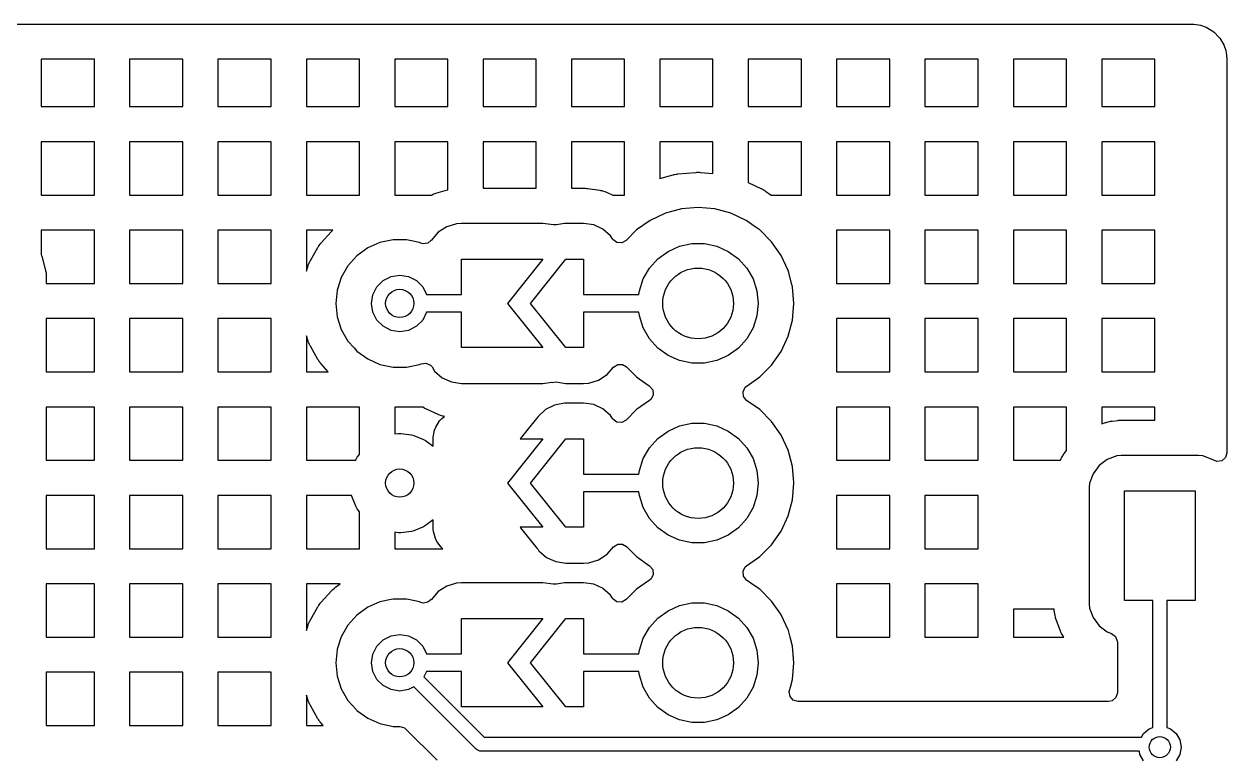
# Model space of a CAD drawing. Extents: x 2.49 to 8.57, y -5.87 to -1.87.
# Drawn here: x 7.9 to 8.57, y -2.47 to -2.061 of the extents above; entities that cross this region are included whole.
import ezdxf

# ---------------------------------------------------------------- set-up
doc = ezdxf.new("R2010")
doc.units = 0
doc.header["$MEASUREMENT"] = 0
doc.layers.add('BLACK', color=7, linetype='CONTINUOUS')

msp = doc.modelspace()

# ---------------------------------------------------------------- linework, layer by layer
at = {"layer": 'BLACK', "linetype": 'CONTINUOUS'}
for p, q in [((5.82913, -2.06076), (8.55012, -2.06076)), ((8.55012, -2.06076), (8.55067, -2.06079)), ((8.55067, -2.06079), (8.55164, -2.0609)), ((8.55164, -2.0609), (8.55422, -2.06119)), ((8.55422, -2.06119), (8.55529, -2.06144)), ((8.55529, -2.06144), (8.55841, -2.06253)), ((8.55841, -2.06253), (8.55939, -2.063)), ((8.55939, -2.063), (8.56219, -2.06476)), ((8.56219, -2.06476), (8.56304, -2.06544)), ((8.56304, -2.06544), (8.56538, -2.06778)), ((8.56538, -2.06778), (8.56606, -2.06863)), ((8.56606, -2.06863), (8.56782, -2.07143)), ((8.56782, -2.07143), (8.56829, -2.07241)), ((8.56829, -2.07241), (8.56938, -2.07553)), ((8.56938, -2.07553), (8.56963, -2.0766)), ((7.93938, -2.08037), (7.90977, -2.08037)), ((7.90977, -2.08037), (7.90977, -2.10669)), ((7.93938, -2.10669), (7.93938, -2.08037)), ((7.98859, -2.08037), (7.95898, -2.08037)), ((7.95898, -2.08037), (7.95898, -2.10669)), ((7.98859, -2.10669), (7.98859, -2.08037)), ((8.0378, -2.08037), (8.0082, -2.08037)), ((8.0082, -2.08037), (8.0082, -2.10669)), ((8.0378, -2.10669), (8.0378, -2.08037)), ((8.08701, -2.08037), (8.05741, -2.08037)), ((8.05741, -2.08037), (8.05741, -2.10669)), ((8.08701, -2.10669), (8.08701, -2.08037)), ((8.13623, -2.08037), (8.10662, -2.08037)), ((8.10662, -2.08037), (8.10662, -2.10669)), ((8.13623, -2.10669), (8.13623, -2.08037)), ((8.18544, -2.08037), (8.15583, -2.08037)), ((8.15583, -2.08037), (8.15583, -2.10669)), ((8.18544, -2.10669), (8.18544, -2.08037)), ((8.23465, -2.08037), (8.20505, -2.08037)), ((8.20505, -2.08037), (8.20505, -2.10669)), ((8.23465, -2.10669), (8.23465, -2.08037)), ((8.28386, -2.08037), (8.25426, -2.08037)), ((8.25426, -2.08037), (8.25426, -2.10669)), ((8.28386, -2.10669), (8.28386, -2.08037)), ((8.33308, -2.08037), (8.30347, -2.08037)), ((8.30347, -2.08037), (8.30347, -2.10669)), ((8.33308, -2.10669), (8.33308, -2.08037)), ((8.38229, -2.08037), (8.35268, -2.08037)), ((8.35268, -2.08037), (8.35268, -2.10669)), ((8.38229, -2.10669), (8.38229, -2.08037)), ((8.4315, -2.08037), (8.4019, -2.08037)), ((8.4019, -2.08037), (8.4019, -2.10669)), ((8.4315, -2.10669), (8.4315, -2.08037)), ((8.48071, -2.08037), (8.45111, -2.08037)), ((8.45111, -2.08037), (8.45111, -2.10669)), ((8.48071, -2.10669), (8.48071, -2.08037)), ((8.52993, -2.08037), (8.50032, -2.08037)), ((8.50032, -2.08037), (8.50032, -2.10669)), ((8.52993, -2.10669), (8.52993, -2.08037)), ((8.56963, -2.0766), (8.57003, -2.08017)), ((8.57003, -2.08017), (8.57006, -2.08071)), ((8.57006, -2.08071), (8.57006, -2.08176)), ((8.57006, -2.08176), (8.57006, -2.08261)), ((8.57006, -2.08261), (8.57006, -2.08334)), ((8.57006, -2.08334), (8.57006, -2.08335)), ((8.57006, -2.08335), (8.57006, -2.29947)), ((7.90977, -2.10669), (7.93938, -2.10669)), ((7.95898, -2.10669), (7.98859, -2.10669)), ((8.0082, -2.10669), (8.0378, -2.10669)), ((8.05741, -2.10669), (8.08701, -2.10669)), ((8.10662, -2.10669), (8.13623, -2.10669)), ((8.15583, -2.10669), (8.18544, -2.10669)), ((8.20505, -2.10669), (8.23465, -2.10669)), ((8.25426, -2.10669), (8.28386, -2.10669)), ((8.30347, -2.10669), (8.33308, -2.10669)), ((8.35268, -2.10669), (8.38229, -2.10669)), ((8.4019, -2.10669), (8.4315, -2.10669)), ((8.45111, -2.10669), (8.48071, -2.10669)), ((8.50032, -2.10669), (8.52993, -2.10669)), ((7.93938, -2.1263), (7.90977, -2.1263)), ((7.90977, -2.1263), (7.90977, -2.15591)), ((7.93938, -2.15591), (7.93938, -2.1263)), ((7.98859, -2.1263), (7.95898, -2.1263)), ((7.95898, -2.1263), (7.95898, -2.15591)), ((7.98859, -2.15591), (7.98859, -2.1263)), ((8.0378, -2.1263), (8.0082, -2.1263)), ((8.0082, -2.1263), (8.0082, -2.15591)), ((8.0378, -2.15591), (8.0378, -2.1263)), ((8.08701, -2.1263), (8.05741, -2.1263)), ((8.05741, -2.1263), (8.05741, -2.15591)), ((8.08701, -2.15591), (8.08701, -2.1263)), ((8.13623, -2.1263), (8.10662, -2.1263)), ((8.10662, -2.1263), (8.10662, -2.15591)), ((8.13623, -2.15214), (8.13623, -2.1263)), ((8.18544, -2.1263), (8.15583, -2.1263)), ((8.15583, -2.1263), (8.15583, -2.15214)), ((8.18544, -2.15214), (8.18544, -2.1263)), ((8.23465, -2.1263), (8.20505, -2.1263)), ((8.20505, -2.1263), (8.20505, -2.15214)), ((8.23465, -2.14663), (8.23465, -2.1263)), ((8.28386, -2.1263), (8.25426, -2.1263)), ((8.25426, -2.1263), (8.25426, -2.14663)), ((8.28386, -2.14392), (8.28386, -2.1263)), ((8.33308, -2.1263), (8.30347, -2.1263)), ((8.30347, -2.1263), (8.30347, -2.14896)), ((8.33308, -2.15591), (8.33308, -2.1263)), ((8.38229, -2.1263), (8.35268, -2.1263)), ((8.35268, -2.1263), (8.35268, -2.15591)), ((8.38229, -2.15591), (8.38229, -2.1263)), ((8.4315, -2.1263), (8.4019, -2.1263)), ((8.4019, -2.1263), (8.4019, -2.15591)), ((8.4315, -2.15591), (8.4315, -2.1263)), ((8.48071, -2.1263), (8.45111, -2.1263)), ((8.45111, -2.1263), (8.45111, -2.15591)), ((8.48071, -2.15591), (8.48071, -2.1263)), ((8.52993, -2.1263), (8.50032, -2.1263)), ((8.50032, -2.1263), (8.50032, -2.15591)), ((8.52993, -2.15591), (8.52993, -2.1263)), ((8.26419, -2.1442), (8.27431, -2.14331)), ((8.27431, -2.14331), (8.27452, -2.1433)), ((8.27452, -2.1433), (8.27495, -2.14328)), ((8.27495, -2.14328), (8.27516, -2.14328)), ((8.27516, -2.14328), (8.27602, -2.14328)), ((8.27602, -2.14328), (8.27623, -2.14328)), ((8.27623, -2.14328), (8.27666, -2.1433)), ((8.27666, -2.1433), (8.27687, -2.14331)), ((8.27687, -2.14331), (8.28386, -2.14392)), ((8.23465, -2.14896), (8.23465, -2.14663)), ((8.23465, -2.15591), (8.23465, -2.14896)), ((8.25426, -2.14663), (8.26166, -2.14464)), ((8.26166, -2.14464), (8.26187, -2.14459)), ((8.26187, -2.14459), (8.26229, -2.1445)), ((8.26229, -2.1445), (8.2625, -2.14446)), ((8.2625, -2.14446), (8.26334, -2.14431)), ((8.26334, -2.14431), (8.26355, -2.14428)), ((8.26355, -2.14428), (8.26398, -2.14422)), ((8.26398, -2.14422), (8.26419, -2.1442)), ((8.30347, -2.14896), (8.31095, -2.15244)), ((7.90977, -2.15591), (7.93938, -2.15591)), ((7.95898, -2.15591), (7.98859, -2.15591)), ((8.0082, -2.15591), (8.0378, -2.15591)), ((8.05741, -2.15591), (8.08701, -2.15591)), ((8.10662, -2.15591), (8.12706, -2.15591)), ((8.12706, -2.15591), (8.12812, -2.15542)), ((8.12812, -2.15542), (8.12844, -2.15529)), ((8.12844, -2.15529), (8.1291, -2.15504)), ((8.1291, -2.15504), (8.12943, -2.15493)), ((8.12943, -2.15493), (8.13605, -2.15299)), ((8.13605, -2.15299), (8.13623, -2.15294)), ((8.13623, -2.15294), (8.13623, -2.15214)), ((8.15583, -2.15214), (8.18544, -2.15214)), ((8.20505, -2.15214), (8.21216, -2.15214)), ((8.21216, -2.15214), (8.21234, -2.15214)), ((8.21234, -2.15214), (8.21269, -2.15216)), ((8.21269, -2.15216), (8.21286, -2.15216)), ((8.21286, -2.15216), (8.21356, -2.15221)), ((8.21356, -2.15221), (8.21373, -2.15223)), ((8.21373, -2.15223), (8.21408, -2.15227)), ((8.21408, -2.15227), (8.21425, -2.15229)), ((8.21425, -2.15229), (8.2209, -2.15325)), ((8.2209, -2.15325), (8.22124, -2.15331)), ((8.22124, -2.15331), (8.22193, -2.15346)), ((8.22193, -2.15346), (8.22227, -2.15354)), ((8.22227, -2.15354), (8.22361, -2.15394)), ((8.22361, -2.15394), (8.22394, -2.15405)), ((8.22394, -2.15405), (8.2246, -2.15429)), ((8.2246, -2.15429), (8.22493, -2.15443)), ((8.22493, -2.15443), (8.22816, -2.15591)), ((8.22816, -2.15591), (8.23465, -2.15591)), ((8.31095, -2.15244), (8.31114, -2.15254)), ((8.31114, -2.15254), (8.31152, -2.15274)), ((8.31152, -2.15274), (8.31171, -2.15284)), ((8.31171, -2.15284), (8.31245, -2.15327)), ((8.31245, -2.15327), (8.31263, -2.15338)), ((8.31263, -2.15338), (8.31299, -2.15361)), ((8.31299, -2.15361), (8.31317, -2.15373)), ((8.31317, -2.15373), (8.31629, -2.15591)), ((8.31629, -2.15591), (8.33308, -2.15591)), ((8.35268, -2.15591), (8.38229, -2.15591)), ((8.4019, -2.15591), (8.4315, -2.15591)), ((8.45111, -2.15591), (8.48071, -2.15591)), ((8.50032, -2.15591), (8.52993, -2.15591)), ((8.27559, -2.16288), (8.26632, -2.16369)), ((8.28486, -2.16369), (8.27559, -2.16288)), ((8.27559, -2.16288), (8.27559, -2.16288)), ((8.2489, -2.17003), (8.24128, -2.17537)), ((8.25734, -2.1661), (8.2489, -2.17003)), ((8.2489, -2.17003), (8.2489, -2.17003)), ((8.26632, -2.16369), (8.25734, -2.1661)), ((8.25734, -2.1661), (8.25734, -2.1661)), ((8.26632, -2.16369), (8.26632, -2.16369)), ((8.29384, -2.1661), (8.28486, -2.16369)), ((8.28486, -2.16369), (8.28486, -2.16369)), ((8.30228, -2.17003), (8.29384, -2.1661)), ((8.29384, -2.1661), (8.29384, -2.1661)), ((8.29384, -2.1661), (8.29384, -2.1661)), ((8.30729, -2.17354), (8.30228, -2.17003)), ((8.30228, -2.17003), (8.30228, -2.17003)), ((8.30228, -2.17003), (8.30228, -2.17003)), ((7.93938, -2.17551), (7.90977, -2.17551)), ((7.90977, -2.17551), (7.90977, -2.18904)), ((7.93938, -2.20512), (7.93938, -2.17551)), ((7.98859, -2.17551), (7.95898, -2.17551)), ((7.95898, -2.17551), (7.95898, -2.20512)), ((7.98859, -2.20512), (7.98859, -2.17551)), ((8.0378, -2.17551), (8.0082, -2.17551)), ((8.0082, -2.17551), (8.0082, -2.20512)), ((8.0378, -2.19825), (8.0378, -2.17551)), ((8.07212, -2.17551), (8.05741, -2.17551)), ((8.05741, -2.17551), (8.05741, -2.19825)), ((8.06569, -2.18256), (8.07137, -2.17626)), ((8.07137, -2.17626), (8.07154, -2.17608)), ((8.07154, -2.17608), (8.07191, -2.17571)), ((8.07191, -2.17571), (8.07209, -2.17554)), ((8.07209, -2.17554), (8.07212, -2.17551)), ((8.13086, -2.17661), (8.12693, -2.18115)), ((8.13563, -2.17354), (8.13086, -2.17661)), ((8.13086, -2.17661), (8.13086, -2.17661)), ((8.14107, -2.17195), (8.13563, -2.17354)), ((8.1439, -2.17175), (8.14107, -2.17195)), ((8.18917, -2.17175), (8.1439, -2.17175)), ((8.1439, -2.17175), (8.1439, -2.17175)), ((8.19513, -2.1726), (8.18917, -2.17175)), ((8.19514, -2.1725), (8.19513, -2.1726)), ((8.19674, -2.17258), (8.19514, -2.1725)), ((8.20119, -2.17176), (8.19674, -2.17258)), ((8.20145, -2.17176), (8.20119, -2.17176)), ((8.20119, -2.17176), (8.20119, -2.17176)), ((8.20197, -2.17175), (8.20145, -2.17176)), ((8.21181, -2.17175), (8.20197, -2.17175)), ((8.20197, -2.17175), (8.20197, -2.17175)), ((8.21742, -2.17255), (8.21181, -2.17175)), ((8.22257, -2.17491), (8.21742, -2.17255)), ((8.21742, -2.17255), (8.21742, -2.17255)), ((8.22685, -2.17861), (8.22257, -2.17491)), ((8.22257, -2.17491), (8.22257, -2.17491)), ((8.22257, -2.17491), (8.22257, -2.17491)), ((8.22257, -2.17491), (8.22257, -2.17491)), ((8.24128, -2.17537), (8.23551, -2.18114)), ((8.30956, -2.17513), (8.30729, -2.17354)), ((8.3099, -2.17537), (8.30956, -2.17513)), ((8.31648, -2.18195), (8.3099, -2.17537)), ((8.3099, -2.17537), (8.3099, -2.17537)), ((8.38229, -2.17551), (8.35268, -2.17551)), ((8.35268, -2.17551), (8.35268, -2.20512)), ((8.38229, -2.20512), (8.38229, -2.17551)), ((8.4315, -2.17551), (8.4019, -2.17551)), ((8.4019, -2.17551), (8.4019, -2.20512)), ((8.4315, -2.20512), (8.4315, -2.17551)), ((8.48071, -2.17551), (8.45111, -2.17551)), ((8.45111, -2.17551), (8.45111, -2.20512)), ((8.48071, -2.20512), (8.48071, -2.17551)), ((8.52993, -2.17551), (8.50032, -2.17551)), ((8.50032, -2.17551), (8.50032, -2.20512)), ((8.52993, -2.20512), (8.52993, -2.17551)), ((8.06445, -2.18419), (8.06505, -2.18336)), ((8.06505, -2.18336), (8.0652, -2.18316)), ((8.0652, -2.18316), (8.06553, -2.18276)), ((8.06553, -2.18276), (8.06569, -2.18256)), ((8.09843, -2.18235), (8.09162, -2.18538)), ((8.10479, -2.181), (8.09843, -2.18235)), ((8.09843, -2.18235), (8.09843, -2.18235)), ((8.10572, -2.1808), (8.10479, -2.181)), ((8.11317, -2.1808), (8.10572, -2.1808)), ((8.1141, -2.181), (8.11317, -2.1808)), ((8.12046, -2.18235), (8.1141, -2.181)), ((8.12111, -2.18264), (8.12046, -2.18235)), ((8.1224, -2.18301), (8.12111, -2.18264)), ((8.12512, -2.18262), (8.1224, -2.18301)), ((8.12687, -2.1811), (8.12512, -2.18262)), ((8.12693, -2.18115), (8.12687, -2.1811)), ((8.22795, -2.18033), (8.22685, -2.17861)), ((8.22685, -2.17861), (8.22685, -2.17861)), ((8.22815, -2.18061), (8.22795, -2.18033)), ((8.23035, -2.18226), (8.22815, -2.18061)), ((8.2331, -2.18246), (8.23035, -2.18226)), ((8.23551, -2.18114), (8.2331, -2.18246)), ((8.26525, -2.18443), (8.27209, -2.18297)), ((8.27209, -2.18297), (8.27909, -2.18297)), ((8.27909, -2.18297), (8.28593, -2.18443)), ((8.32177, -2.1895), (8.31648, -2.18195)), ((7.90977, -2.18904), (7.90979, -2.1891)), ((7.90979, -2.1891), (7.91, -2.18971)), ((7.91, -2.18971), (7.91009, -2.19002)), ((7.91009, -2.19002), (7.91204, -2.19727)), ((8.05965, -2.1924), (8.06389, -2.18505)), ((8.06389, -2.18505), (8.06402, -2.18483)), ((8.06402, -2.18483), (8.0643, -2.1844)), ((8.0643, -2.1844), (8.06445, -2.18419)), ((8.0856, -2.18976), (8.08061, -2.1953)), ((8.09162, -2.18538), (8.0856, -2.18976)), ((8.09162, -2.18538), (8.09162, -2.18538)), ((8.2532, -2.19138), (8.25886, -2.18727)), ((8.25886, -2.18727), (8.26525, -2.18443)), ((8.28593, -2.18443), (8.29232, -2.18727)), ((8.29232, -2.18727), (8.29798, -2.19138)), ((8.32181, -2.18957), (8.32177, -2.1895)), ((8.32574, -2.198), (8.32181, -2.18957)), ((8.05741, -2.19825), (8.05839, -2.19521)), ((8.05839, -2.19521), (8.05848, -2.19497)), ((8.05848, -2.19497), (8.05866, -2.19448)), ((8.05866, -2.19448), (8.05876, -2.19425)), ((8.05876, -2.19425), (8.05918, -2.19331)), ((8.05918, -2.19331), (8.05929, -2.19308)), ((8.05929, -2.19308), (8.05952, -2.19262)), ((8.05952, -2.19262), (8.05965, -2.1924)), ((8.08061, -2.1953), (8.07688, -2.20175)), ((8.1439, -2.21133), (8.1439, -2.19165)), ((8.1439, -2.19165), (8.18917, -2.19165)), ((8.18917, -2.19165), (8.16949, -2.21625)), ((8.18228, -2.21625), (8.20197, -2.19165)), ((8.20197, -2.19165), (8.21181, -2.19165)), ((8.21181, -2.19165), (8.21181, -2.21133)), ((8.24502, -2.20264), (8.24852, -2.19658)), ((8.24852, -2.19658), (8.2532, -2.19138)), ((8.29798, -2.19138), (8.30266, -2.19658)), ((8.30266, -2.19658), (8.30616, -2.20264)), ((7.91204, -2.19727), (7.91211, -2.19758)), ((7.91211, -2.19758), (7.91224, -2.19821)), ((7.91224, -2.19821), (7.91229, -2.19853)), ((7.91229, -2.19853), (7.91246, -2.1998)), ((7.91246, -2.1998), (7.91249, -2.20012)), ((7.91249, -2.20012), (7.91253, -2.20076)), ((7.91253, -2.20076), (7.91254, -2.20108)), ((7.91254, -2.20108), (7.91254, -2.20512)), ((8.0378, -2.20512), (8.0378, -2.19825)), ((8.07688, -2.20175), (8.07474, -2.20834)), ((8.07688, -2.20175), (8.07688, -2.20175)), ((8.09671, -2.207), (8.10019, -2.20351)), ((8.10019, -2.20351), (8.10458, -2.20128)), ((8.10458, -2.20128), (8.10945, -2.20051)), ((8.10945, -2.20051), (8.11432, -2.20128)), ((8.11432, -2.20128), (8.11871, -2.20351)), ((8.11871, -2.20351), (8.12219, -2.207)), ((8.24286, -2.2093), (8.24502, -2.20264)), ((8.30616, -2.20264), (8.30832, -2.2093)), ((8.32601, -2.19897), (8.32574, -2.198)), ((8.32574, -2.198), (8.32574, -2.198)), ((8.32574, -2.198), (8.32574, -2.198)), ((8.32765, -2.20512), (8.32601, -2.19897)), ((7.91254, -2.20512), (7.93938, -2.20512)), ((7.95898, -2.20512), (7.98859, -2.20512)), ((8.0082, -2.20512), (8.0378, -2.20512)), ((8.07458, -2.20884), (8.0738, -2.21625)), ((8.07474, -2.20834), (8.07458, -2.20884)), ((8.09447, -2.21139), (8.09671, -2.207)), ((8.12219, -2.207), (8.1244, -2.21133)), ((8.24264, -2.21133), (8.24286, -2.2093)), ((8.30832, -2.2093), (8.30906, -2.21625)), ((8.32815, -2.20699), (8.32765, -2.20512)), ((8.32896, -2.21625), (8.32815, -2.20699)), ((8.35268, -2.20512), (8.38229, -2.20512)), ((8.4019, -2.20512), (8.4315, -2.20512)), ((8.45111, -2.20512), (8.48071, -2.20512)), ((8.50032, -2.20512), (8.52993, -2.20512)), ((8.0738, -2.21625), (8.07458, -2.22367)), ((8.0937, -2.21625), (8.09447, -2.21139)), ((8.09447, -2.22112), (8.0937, -2.21625)), ((8.1244, -2.21133), (8.1439, -2.21133)), ((8.16949, -2.21625), (8.18917, -2.24086)), ((8.20197, -2.24086), (8.18228, -2.21625)), ((8.21181, -2.21133), (8.24264, -2.21133)), ((8.30906, -2.21625), (8.30832, -2.22321)), ((8.32815, -2.22552), (8.32896, -2.21625)), ((8.07458, -2.22367), (8.07458, -2.22367)), ((8.07458, -2.22367), (8.07688, -2.23075)), ((8.09671, -2.22551), (8.09447, -2.22112)), ((8.1244, -2.22118), (8.12219, -2.22551)), ((8.1439, -2.22118), (8.1244, -2.22118)), ((8.1439, -2.24086), (8.1439, -2.22118)), ((8.24264, -2.22118), (8.21181, -2.22118)), ((8.21181, -2.22118), (8.21181, -2.24086)), ((8.24286, -2.22321), (8.24264, -2.22118)), ((8.24502, -2.22987), (8.24286, -2.22321)), ((8.30832, -2.22321), (8.30616, -2.22987)), ((7.93938, -2.22472), (7.91254, -2.22472)), ((7.91254, -2.22472), (7.91254, -2.25433)), ((7.93938, -2.25433), (7.93938, -2.22472)), ((7.98859, -2.22472), (7.95898, -2.22472)), ((7.95898, -2.22472), (7.95898, -2.25433)), ((7.98859, -2.25433), (7.98859, -2.22472)), ((8.0378, -2.22472), (8.0082, -2.22472)), ((8.0082, -2.22472), (8.0082, -2.25433)), ((8.0378, -2.25433), (8.0378, -2.22472)), ((8.10019, -2.22899), (8.09671, -2.22551)), ((8.10458, -2.23123), (8.10019, -2.22899)), ((8.11871, -2.22899), (8.11432, -2.23123)), ((8.12219, -2.22551), (8.11871, -2.22899)), ((8.24852, -2.23592), (8.24502, -2.22987)), ((8.30616, -2.22987), (8.30266, -2.23592)), ((8.32574, -2.23451), (8.32815, -2.22552)), ((8.38229, -2.22472), (8.35268, -2.22472)), ((8.35268, -2.22472), (8.35268, -2.25433)), ((8.38229, -2.25433), (8.38229, -2.22472)), ((8.4315, -2.22472), (8.4019, -2.22472)), ((8.4019, -2.22472), (8.4019, -2.25433)), ((8.4315, -2.25433), (8.4315, -2.22472)), ((8.48071, -2.22472), (8.45111, -2.22472)), ((8.45111, -2.22472), (8.45111, -2.25433)), ((8.48071, -2.25433), (8.48071, -2.22472)), ((8.52993, -2.22472), (8.50032, -2.22472)), ((8.50032, -2.22472), (8.50032, -2.25433)), ((8.52993, -2.25433), (8.52993, -2.22472)), ((8.05839, -2.2373), (8.05741, -2.23426)), ((8.05741, -2.23426), (8.05741, -2.25433)), ((8.07688, -2.23075), (8.07688, -2.23075)), ((8.07688, -2.23075), (8.08061, -2.23721)), ((8.08061, -2.23721), (8.08407, -2.24105)), ((8.10945, -2.232), (8.10458, -2.23123)), ((8.11432, -2.23123), (8.10945, -2.232)), ((8.2532, -2.24112), (8.24852, -2.23592)), ((8.30266, -2.23592), (8.29798, -2.24112)), ((8.32181, -2.24294), (8.32574, -2.23451)), ((8.05848, -2.23754), (8.05839, -2.2373)), ((8.05866, -2.23802), (8.05848, -2.23754)), ((8.05876, -2.23826), (8.05866, -2.23802)), ((8.05918, -2.2392), (8.05876, -2.23826)), ((8.05929, -2.23943), (8.05918, -2.2392)), ((8.05952, -2.23989), (8.05929, -2.23943)), ((8.05965, -2.24011), (8.05952, -2.23989)), ((8.06389, -2.24746), (8.05965, -2.24011)), ((8.08407, -2.24105), (8.0856, -2.24275)), ((8.0856, -2.24275), (8.09162, -2.24713)), ((8.18917, -2.24086), (8.1439, -2.24086)), ((8.21181, -2.24086), (8.20197, -2.24086)), ((8.25886, -2.24524), (8.2532, -2.24112)), ((8.29798, -2.24112), (8.29232, -2.24524)), ((8.31648, -2.25056), (8.32181, -2.24294)), ((8.06402, -2.24767), (8.06389, -2.24746)), ((8.0643, -2.24811), (8.06402, -2.24767)), ((8.06445, -2.24832), (8.0643, -2.24811)), ((8.06505, -2.24915), (8.06445, -2.24832)), ((8.0652, -2.24935), (8.06505, -2.24915)), ((8.06553, -2.24975), (8.0652, -2.24935)), ((8.06569, -2.24994), (8.06553, -2.24975)), ((8.06964, -2.25433), (8.06569, -2.24994)), ((8.09162, -2.24713), (8.09162, -2.24713)), ((8.09162, -2.24713), (8.09843, -2.25016)), ((8.09843, -2.25016), (8.09843, -2.25016)), ((8.09843, -2.25016), (8.10572, -2.25171)), ((8.11317, -2.25171), (8.12046, -2.25016)), ((8.12046, -2.25016), (8.1213, -2.24979)), ((8.1213, -2.24979), (8.12402, -2.24942)), ((8.12402, -2.24942), (8.12651, -2.25059)), ((8.12651, -2.25059), (8.12739, -2.25161)), ((8.22847, -2.25172), (8.23078, -2.25023)), ((8.23078, -2.25023), (8.23353, -2.25023)), ((8.23353, -2.25023), (8.23561, -2.25146)), ((8.26525, -2.24808), (8.25886, -2.24524)), ((8.27209, -2.24954), (8.26525, -2.24808)), ((8.27909, -2.24954), (8.27209, -2.24954)), ((8.28593, -2.24808), (8.27909, -2.24954)), ((8.29232, -2.24524), (8.28593, -2.24808)), ((8.31271, -2.25433), (8.31648, -2.25056)), ((7.91254, -2.25433), (7.93938, -2.25433)), ((7.95898, -2.25433), (7.98859, -2.25433)), ((8.0082, -2.25433), (8.0378, -2.25433)), ((8.05741, -2.25433), (8.06964, -2.25433)), ((8.10572, -2.25171), (8.10572, -2.25171)), ((8.10572, -2.25171), (8.11317, -2.25171)), ((8.11317, -2.25171), (8.11317, -2.25171)), ((8.12739, -2.25161), (8.12886, -2.25389)), ((8.12886, -2.25389), (8.12886, -2.25389)), ((8.12886, -2.25389), (8.12886, -2.25389)), ((8.12886, -2.25389), (8.13314, -2.2576)), ((8.22008, -2.25896), (8.22484, -2.2559)), ((8.22484, -2.2559), (8.22847, -2.25172)), ((8.23561, -2.25146), (8.24128, -2.25714)), ((8.24128, -2.25714), (8.24128, -2.25714)), ((8.24128, -2.25714), (8.24278, -2.25819)), ((8.30289, -2.26204), (8.3099, -2.25714)), ((8.3099, -2.25714), (8.31271, -2.25433)), ((8.35268, -2.25433), (8.38229, -2.25433)), ((8.4019, -2.25433), (8.4315, -2.25433)), ((8.45111, -2.25433), (8.48071, -2.25433)), ((8.50032, -2.25433), (8.52993, -2.25433)), ((8.13314, -2.2576), (8.13314, -2.2576)), ((8.13314, -2.2576), (8.13442, -2.25819)), ((8.13442, -2.25819), (8.13829, -2.25996)), ((8.13829, -2.25996), (8.13829, -2.25996)), ((8.13829, -2.25996), (8.13829, -2.25996)), ((8.13829, -2.25996), (8.1439, -2.26076)), ((8.1439, -2.26076), (8.1439, -2.26076)), ((8.1439, -2.26076), (8.18917, -2.26076)), ((8.18917, -2.26076), (8.19403, -2.26016)), ((8.18917, -2.26076), (8.18917, -2.26076)), ((8.19403, -2.26016), (8.19434, -2.26008)), ((8.19403, -2.26016), (8.19403, -2.26016)), ((8.19434, -2.26008), (8.19437, -2.26019)), ((8.19437, -2.26019), (8.19632, -2.25995)), ((8.19632, -2.25995), (8.19636, -2.25996)), ((8.19636, -2.25996), (8.19636, -2.25996)), ((8.19636, -2.25996), (8.20197, -2.26076)), ((8.20197, -2.26076), (8.20197, -2.26076)), ((8.20197, -2.26076), (8.21181, -2.26076)), ((8.21181, -2.26076), (8.21464, -2.26056)), ((8.21464, -2.26056), (8.22008, -2.25896)), ((8.24278, -2.25819), (8.24829, -2.26204)), ((8.24829, -2.26204), (8.24859, -2.26225)), ((8.24859, -2.26225), (8.25031, -2.2644)), ((8.30059, -2.26537), (8.30183, -2.26291)), ((8.30183, -2.26291), (8.30259, -2.26225)), ((8.30259, -2.26225), (8.30289, -2.26204)), ((8.24859, -2.27025), (8.24128, -2.27537)), ((8.24935, -2.26959), (8.24859, -2.27025)), ((8.25059, -2.26714), (8.24935, -2.26959)), ((8.25031, -2.2644), (8.25059, -2.26714)), ((8.30087, -2.2681), (8.30059, -2.26537)), ((8.30259, -2.27025), (8.30087, -2.2681)), ((8.3099, -2.27537), (8.30259, -2.27025)), ((7.93938, -2.27394), (7.91254, -2.27394)), ((7.91254, -2.27394), (7.91254, -2.30354)), ((7.93938, -2.30354), (7.93938, -2.27394)), ((7.98859, -2.27394), (7.95898, -2.27394)), ((7.95898, -2.27394), (7.95898, -2.30354)), ((7.98859, -2.30354), (7.98859, -2.27394)), ((8.0378, -2.27394), (8.0082, -2.27394)), ((8.0082, -2.27394), (8.0082, -2.30354)), ((8.0378, -2.30354), (8.0378, -2.27394)), ((8.08701, -2.27394), (8.05741, -2.27394)), ((8.05741, -2.27394), (8.05741, -2.30354)), ((8.08701, -2.28887), (8.08701, -2.27394)), ((8.12229, -2.27394), (8.10662, -2.27394)), ((8.10662, -2.27394), (8.10662, -2.28887)), ((8.12313, -2.27448), (8.12229, -2.27394)), ((8.12343, -2.27465), (8.12313, -2.27448)), ((8.12404, -2.27499), (8.12343, -2.27465)), ((8.12436, -2.27515), (8.12404, -2.27499)), ((8.13078, -2.27808), (8.12436, -2.27515)), ((8.19056, -2.27534), (8.18643, -2.27921)), ((8.19562, -2.27279), (8.19056, -2.27534)), ((8.19056, -2.27534), (8.19056, -2.27534)), ((8.20119, -2.27176), (8.19562, -2.27279)), ((8.20145, -2.27176), (8.20119, -2.27176)), ((8.20119, -2.27176), (8.20119, -2.27176)), ((8.20197, -2.27175), (8.20145, -2.27176)), ((8.21181, -2.27175), (8.20197, -2.27175)), ((8.20197, -2.27175), (8.20197, -2.27175)), ((8.21742, -2.27255), (8.21181, -2.27175)), ((8.22257, -2.27491), (8.21742, -2.27255)), ((8.21742, -2.27255), (8.21742, -2.27255)), ((8.22685, -2.27861), (8.22257, -2.27491)), ((8.22257, -2.27491), (8.22257, -2.27491)), ((8.22257, -2.27491), (8.22257, -2.27491)), ((8.22257, -2.27491), (8.22257, -2.27491)), ((8.24128, -2.27537), (8.23551, -2.28114)), ((8.31648, -2.28195), (8.3099, -2.27537)), ((8.3099, -2.27537), (8.3099, -2.27537)), ((8.38229, -2.27394), (8.35268, -2.27394)), ((8.35268, -2.27394), (8.35268, -2.30354)), ((8.38229, -2.30354), (8.38229, -2.27394)), ((8.4315, -2.27394), (8.4019, -2.27394)), ((8.4019, -2.27394), (8.4019, -2.30354)), ((8.4315, -2.30354), (8.4315, -2.27394)), ((8.48071, -2.27394), (8.45111, -2.27394)), ((8.45111, -2.27394), (8.45111, -2.30354)), ((8.48071, -2.28335), (8.48071, -2.27394)), ((8.52993, -2.27394), (8.50032, -2.27394)), ((8.50032, -2.27394), (8.50032, -2.28335)), ((8.52993, -2.28127), (8.52993, -2.27394)), ((8.12947, -2.2851), (8.1316, -2.28165)), ((8.13111, -2.27821), (8.13078, -2.27808)), ((8.13176, -2.27846), (8.13111, -2.27821)), ((8.1316, -2.28165), (8.13281, -2.28033)), ((8.13209, -2.27857), (8.13176, -2.27846)), ((8.13344, -2.27897), (8.13209, -2.27857)), ((8.13281, -2.28033), (8.13434, -2.27917)), ((8.13378, -2.27905), (8.13344, -2.27897)), ((8.13434, -2.27917), (8.13378, -2.27905)), ((8.18643, -2.27922), (8.18164, -2.2852)), ((8.18643, -2.27921), (8.18643, -2.27922)), ((8.22795, -2.28033), (8.22685, -2.27861)), ((8.22685, -2.27861), (8.22685, -2.27861)), ((8.22815, -2.28061), (8.22795, -2.28033)), ((8.23035, -2.28226), (8.22815, -2.28061)), ((8.2331, -2.28246), (8.23035, -2.28226)), ((8.23551, -2.28114), (8.2331, -2.28246)), ((8.26525, -2.28443), (8.27209, -2.28297)), ((8.27209, -2.28297), (8.27909, -2.28297)), ((8.27909, -2.28297), (8.28593, -2.28443)), ((8.32144, -2.28904), (8.31648, -2.28195)), ((8.48071, -2.2981), (8.48071, -2.28335)), ((8.50032, -2.28335), (8.50248, -2.28255)), ((8.50248, -2.28255), (8.50277, -2.28245)), ((8.50277, -2.28245), (8.50336, -2.28227)), ((8.50336, -2.28227), (8.50366, -2.28219)), ((8.50366, -2.28219), (8.50485, -2.28191)), ((8.50485, -2.28191), (8.50515, -2.28185)), ((8.50515, -2.28185), (8.50575, -2.28175)), ((8.50575, -2.28175), (8.50606, -2.2817)), ((8.50606, -2.2817), (8.50927, -2.28136)), ((8.50927, -2.28136), (8.5094, -2.28135)), ((8.5094, -2.28135), (8.50967, -2.28132)), ((8.50967, -2.28132), (8.5098, -2.28132)), ((8.5098, -2.28132), (8.51032, -2.28129)), ((8.51032, -2.28129), (8.51045, -2.28128)), ((8.51045, -2.28128), (8.51071, -2.28128)), ((8.51071, -2.28128), (8.51085, -2.28127)), ((8.51085, -2.28127), (8.52993, -2.28127)), ((8.08701, -2.30029), (8.08701, -2.28887)), ((8.10662, -2.28887), (8.10881, -2.28858)), ((8.10881, -2.28858), (8.11009, -2.28858)), ((8.11009, -2.28858), (8.116, -2.28936)), ((8.116, -2.28936), (8.11723, -2.28969)), ((8.11723, -2.28969), (8.12273, -2.29197)), ((8.12799, -2.29165), (8.12808, -2.29075)), ((8.12808, -2.29075), (8.12882, -2.28677)), ((8.12882, -2.28677), (8.12947, -2.2851)), ((8.18164, -2.2852), (8.17648, -2.29165)), ((8.2532, -2.29138), (8.25886, -2.28727)), ((8.25886, -2.28727), (8.26525, -2.28443)), ((8.28593, -2.28443), (8.29232, -2.28727)), ((8.29232, -2.28727), (8.29798, -2.29138)), ((8.32181, -2.28957), (8.32144, -2.28904)), ((8.32574, -2.298), (8.32181, -2.28957)), ((8.12273, -2.29197), (8.12384, -2.29261)), ((8.12384, -2.29261), (8.12799, -2.29579)), ((8.12799, -2.29579), (8.12799, -2.29165)), ((8.18917, -2.29165), (8.16949, -2.31625)), ((8.17648, -2.29165), (8.18917, -2.29165)), ((8.18228, -2.31625), (8.20197, -2.29165)), ((8.20197, -2.29165), (8.21181, -2.29165)), ((8.21181, -2.29165), (8.21181, -2.31133)), ((8.24502, -2.30264), (8.24852, -2.29658)), ((8.24852, -2.29658), (8.2532, -2.29138)), ((8.29798, -2.29138), (8.30266, -2.29658)), ((8.30266, -2.29658), (8.30616, -2.30264)), ((7.91254, -2.30354), (7.93938, -2.30354)), ((7.95898, -2.30354), (7.98859, -2.30354)), ((8.0082, -2.30354), (8.0378, -2.30354)), ((8.05741, -2.30354), (8.08493, -2.30354)), ((8.08493, -2.30354), (8.08516, -2.30297)), ((8.08516, -2.30297), (8.0858, -2.30187)), ((8.0858, -2.30187), (8.08701, -2.30029)), ((8.24286, -2.3093), (8.24502, -2.30264)), ((8.30616, -2.30264), (8.30832, -2.3093)), ((8.32628, -2.29998), (8.32574, -2.298)), ((8.32574, -2.298), (8.32574, -2.298)), ((8.32574, -2.298), (8.32574, -2.298)), ((8.32723, -2.30354), (8.32628, -2.29998)), ((8.32815, -2.30699), (8.32723, -2.30354)), ((8.35268, -2.30354), (8.38229, -2.30354)), ((8.4019, -2.30354), (8.4315, -2.30354)), ((8.45111, -2.30354), (8.47739, -2.30354)), ((8.47739, -2.30354), (8.47753, -2.30321)), ((8.47739, -2.30354), (8.47739, -2.30354)), ((8.47753, -2.30321), (8.47782, -2.30257)), ((8.47782, -2.30257), (8.47798, -2.30226)), ((8.47798, -2.30226), (8.47865, -2.30103)), ((8.47865, -2.30103), (8.47883, -2.30073)), ((8.47883, -2.30073), (8.47921, -2.30014)), ((8.47921, -2.30014), (8.4794, -2.29986)), ((8.4794, -2.29986), (8.48071, -2.2981)), ((8.50345, -2.30311), (8.49892, -2.30651)), ((8.50876, -2.30113), (8.50345, -2.30311)), ((8.50345, -2.30311), (8.50345, -2.30311)), ((8.51111, -2.30088), (8.50876, -2.30113)), ((8.55425, -2.30088), (8.51111, -2.30088)), ((8.51111, -2.30088), (8.51111, -2.30088)), ((8.55659, -2.30113), (8.55425, -2.30088)), ((8.55425, -2.30088), (8.55425, -2.30088)), ((8.55425, -2.30088), (8.55425, -2.30088)), ((8.55425, -2.30088), (8.55425, -2.30088)), ((8.5619, -2.30311), (8.55659, -2.30113)), ((8.55659, -2.30113), (8.55659, -2.30113)), ((8.56225, -2.30337), (8.5619, -2.30311)), ((8.5619, -2.30311), (8.5619, -2.30311)), ((8.56448, -2.3043), (8.56225, -2.30337)), ((8.5672, -2.30391), (8.56448, -2.3043)), ((8.56928, -2.3021), (8.5672, -2.30391)), ((8.57006, -2.29947), (8.56928, -2.3021)), ((8.24264, -2.31133), (8.24286, -2.3093)), ((8.30832, -2.3093), (8.30906, -2.31625)), ((8.32875, -2.3138), (8.32815, -2.30699)), ((8.49892, -2.30651), (8.49552, -2.31104)), ((8.49892, -2.30651), (8.49892, -2.30651)), ((8.16949, -2.31625), (8.18917, -2.34086)), ((8.20197, -2.34086), (8.18228, -2.31625)), ((8.21181, -2.31133), (8.24264, -2.31133)), ((8.30906, -2.31625), (8.30832, -2.32321)), ((8.32815, -2.32552), (8.32896, -2.31625)), ((8.32892, -2.31571), (8.32875, -2.3138)), ((8.32896, -2.31625), (8.32892, -2.31571)), ((8.49354, -2.31635), (8.49329, -2.3187)), ((8.49552, -2.31104), (8.49354, -2.31635)), ((8.49552, -2.31104), (8.49552, -2.31104)), ((7.93938, -2.32315), (7.91254, -2.32315)), ((7.91254, -2.32315), (7.91254, -2.35276)), ((7.93938, -2.35276), (7.93938, -2.32315)), ((7.98859, -2.32315), (7.95898, -2.32315)), ((7.95898, -2.32315), (7.95898, -2.35276)), ((7.98859, -2.35276), (7.98859, -2.32315)), ((8.0378, -2.32315), (8.0082, -2.32315)), ((8.0082, -2.32315), (8.0082, -2.35276)), ((8.0378, -2.35276), (8.0378, -2.32315)), ((8.08265, -2.32315), (8.05741, -2.32315)), ((8.05741, -2.32315), (8.05741, -2.35276)), ((8.08288, -2.32403), (8.08265, -2.32315)), ((8.08516, -2.32954), (8.08288, -2.32403)), ((8.24264, -2.32118), (8.21181, -2.32118)), ((8.21181, -2.32118), (8.21181, -2.34086)), ((8.24286, -2.32321), (8.24264, -2.32118)), ((8.24502, -2.32987), (8.24286, -2.32321)), ((8.30832, -2.32321), (8.30616, -2.32987)), ((8.38229, -2.32315), (8.35268, -2.32315)), ((8.35268, -2.32315), (8.35268, -2.35276)), ((8.38229, -2.35276), (8.38229, -2.32315)), ((8.4315, -2.32315), (8.4019, -2.32315)), ((8.4019, -2.32315), (8.4019, -2.35276)), ((8.4315, -2.35276), (8.4315, -2.32315)), ((8.49329, -2.3187), (8.49329, -2.3187)), ((8.49329, -2.3187), (8.49329, -2.38349)), ((8.51299, -2.38161), (8.51299, -2.32058)), ((8.51299, -2.32058), (8.55236, -2.32058)), ((8.55236, -2.32058), (8.55236, -2.38161)), ((8.0858, -2.33064), (8.08516, -2.32954)), ((8.08701, -2.33222), (8.0858, -2.33064)), ((8.24852, -2.33592), (8.24502, -2.32987)), ((8.30616, -2.32987), (8.30266, -2.33592)), ((8.32574, -2.33451), (8.32815, -2.32552)), ((8.08701, -2.34364), (8.08701, -2.33222)), ((8.12799, -2.33671), (8.12384, -2.3399)), ((8.12799, -2.34086), (8.12799, -2.33671)), ((8.2532, -2.34112), (8.24852, -2.33592)), ((8.30266, -2.33592), (8.29798, -2.34112)), ((8.32181, -2.34294), (8.32574, -2.33451)), ((8.08701, -2.35276), (8.08701, -2.34364)), ((8.10881, -2.34393), (8.10662, -2.34364)), ((8.10662, -2.34364), (8.10662, -2.35276)), ((8.11009, -2.34393), (8.10881, -2.34393)), ((8.116, -2.34315), (8.11009, -2.34393)), ((8.11723, -2.34282), (8.116, -2.34315)), ((8.12273, -2.34054), (8.11723, -2.34282)), ((8.12384, -2.3399), (8.12273, -2.34054)), ((8.128, -2.34109), (8.12799, -2.34086)), ((8.12804, -2.3421), (8.128, -2.34109)), ((8.12823, -2.34321), (8.12804, -2.3421)), ((8.12933, -2.34711), (8.12823, -2.34321)), ((8.18917, -2.34086), (8.17648, -2.34086)), ((8.17648, -2.34086), (8.17665, -2.34108)), ((8.17665, -2.34108), (8.18578, -2.35248)), ((8.21181, -2.34086), (8.20197, -2.34086)), ((8.25886, -2.34524), (8.2532, -2.34112)), ((8.29798, -2.34112), (8.29232, -2.34524)), ((8.31648, -2.35056), (8.32181, -2.34294)), ((8.13013, -2.34872), (8.12933, -2.34711)), ((8.13258, -2.35195), (8.13013, -2.34872)), ((8.22847, -2.35172), (8.23078, -2.35023)), ((8.23078, -2.35023), (8.23353, -2.35023)), ((8.23353, -2.35023), (8.23561, -2.35146)), ((8.26525, -2.34808), (8.25886, -2.34524)), ((8.27209, -2.34954), (8.26525, -2.34808)), ((8.27909, -2.34954), (8.27209, -2.34954)), ((8.28593, -2.34808), (8.27909, -2.34954)), ((8.29232, -2.34524), (8.28593, -2.34808)), ((8.31428, -2.35276), (8.31648, -2.35056)), ((7.91254, -2.35276), (7.93938, -2.35276)), ((7.95898, -2.35276), (7.98859, -2.35276)), ((8.0082, -2.35276), (8.0378, -2.35276)), ((8.05741, -2.35276), (8.08701, -2.35276)), ((8.10662, -2.35276), (8.13346, -2.35276)), ((8.13346, -2.35276), (8.13258, -2.35195)), ((8.18578, -2.35248), (8.18643, -2.35329)), ((8.18643, -2.35329), (8.18693, -2.35389)), ((8.18693, -2.35389), (8.19121, -2.3576)), ((8.19121, -2.3576), (8.19251, -2.3582)), ((8.22008, -2.35896), (8.22484, -2.3559)), ((8.22484, -2.3559), (8.22847, -2.35172)), ((8.23561, -2.35146), (8.24128, -2.35714)), ((8.24128, -2.35714), (8.24128, -2.35714)), ((8.24128, -2.35714), (8.24128, -2.35714)), ((8.24128, -2.35714), (8.24859, -2.36225)), ((8.30259, -2.36225), (8.3099, -2.35714)), ((8.3099, -2.35714), (8.31428, -2.35276)), ((8.35268, -2.35276), (8.38229, -2.35276)), ((8.4019, -2.35276), (8.4315, -2.35276)), ((8.19251, -2.3582), (8.19636, -2.35996)), ((8.19636, -2.35996), (8.19636, -2.35996)), ((8.19636, -2.35996), (8.19636, -2.35996)), ((8.19636, -2.35996), (8.20197, -2.36076)), ((8.20197, -2.36076), (8.20197, -2.36076)), ((8.20197, -2.36076), (8.21181, -2.36076)), ((8.21181, -2.36076), (8.21464, -2.36056)), ((8.21464, -2.36056), (8.22008, -2.35896)), ((8.24859, -2.36225), (8.25031, -2.3644)), ((8.25031, -2.3644), (8.25059, -2.36714)), ((8.30059, -2.36537), (8.30183, -2.36291)), ((8.30183, -2.36291), (8.30259, -2.36225)), ((8.24859, -2.37025), (8.24128, -2.37537)), ((8.24935, -2.36959), (8.24859, -2.37025)), ((8.25059, -2.36714), (8.24935, -2.36959)), ((8.30087, -2.3681), (8.30059, -2.36537)), ((8.30259, -2.37025), (8.30087, -2.3681)), ((8.30729, -2.37354), (8.30259, -2.37025)), ((7.93938, -2.37236), (7.91254, -2.37236)), ((7.91254, -2.37236), (7.91254, -2.40197)), ((7.93938, -2.40197), (7.93938, -2.37236)), ((7.98859, -2.37236), (7.95898, -2.37236)), ((7.95898, -2.37236), (7.95898, -2.40197)), ((7.98859, -2.40197), (7.98859, -2.37236)), ((8.0378, -2.37236), (8.0082, -2.37236)), ((8.0082, -2.37236), (8.0082, -2.40197)), ((8.0378, -2.39825), (8.0378, -2.37236)), ((8.07619, -2.37236), (8.05741, -2.37236)), ((8.05741, -2.37236), (8.05741, -2.39825)), ((8.06569, -2.38256), (8.07137, -2.37626)), ((8.07137, -2.37626), (8.07154, -2.37608)), ((8.07154, -2.37608), (8.07191, -2.37571)), ((8.07191, -2.37571), (8.07209, -2.37554)), ((8.07209, -2.37554), (8.07286, -2.37485)), ((8.07286, -2.37485), (8.07305, -2.37468)), ((8.07305, -2.37468), (8.07345, -2.37436)), ((8.07345, -2.37436), (8.07366, -2.3742)), ((8.07366, -2.3742), (8.07619, -2.37236)), ((8.13086, -2.37661), (8.12693, -2.38115)), ((8.13563, -2.37354), (8.13086, -2.37661)), ((8.13086, -2.37661), (8.13086, -2.37661)), ((8.14107, -2.37195), (8.13563, -2.37354)), ((8.1439, -2.37175), (8.14107, -2.37195)), ((8.18917, -2.37175), (8.1439, -2.37175)), ((8.1439, -2.37175), (8.1439, -2.37175)), ((8.19478, -2.37255), (8.18917, -2.37175)), ((8.19513, -2.3726), (8.19478, -2.37255)), ((8.19514, -2.3725), (8.19513, -2.3726)), ((8.19674, -2.37258), (8.19514, -2.3725)), ((8.20119, -2.37176), (8.19674, -2.37258)), ((8.20145, -2.37176), (8.20119, -2.37176)), ((8.20119, -2.37176), (8.20119, -2.37176)), ((8.20197, -2.37175), (8.20145, -2.37176)), ((8.21181, -2.37175), (8.20197, -2.37175)), ((8.20197, -2.37175), (8.20197, -2.37175)), ((8.21742, -2.37255), (8.21181, -2.37175)), ((8.22226, -2.37476), (8.21742, -2.37255)), ((8.21742, -2.37255), (8.21742, -2.37255)), ((8.22257, -2.37491), (8.22226, -2.37476)), ((8.22685, -2.37861), (8.22257, -2.37491)), ((8.22257, -2.37491), (8.22257, -2.37491)), ((8.22257, -2.37491), (8.22257, -2.37491)), ((8.24128, -2.37537), (8.23551, -2.38114)), ((8.3099, -2.37537), (8.30729, -2.37354)), ((8.31648, -2.38195), (8.3099, -2.37537)), ((8.3099, -2.37537), (8.3099, -2.37537)), ((8.38229, -2.37236), (8.35268, -2.37236)), ((8.35268, -2.37236), (8.35268, -2.40197)), ((8.38229, -2.40197), (8.38229, -2.37236)), ((8.4315, -2.37236), (8.4019, -2.37236)), ((8.4019, -2.37236), (8.4019, -2.40197)), ((8.4315, -2.40197), (8.4315, -2.37236)), ((8.06402, -2.38483), (8.0643, -2.3844)), ((8.0643, -2.3844), (8.06445, -2.38419)), ((8.06445, -2.38419), (8.06505, -2.38336)), ((8.06505, -2.38336), (8.0652, -2.38316)), ((8.0652, -2.38316), (8.06553, -2.38276)), ((8.06553, -2.38276), (8.06569, -2.38256)), ((8.09843, -2.38235), (8.09162, -2.38538)), ((8.10458, -2.38104), (8.09843, -2.38235)), ((8.09843, -2.38235), (8.09843, -2.38235)), ((8.10572, -2.3808), (8.10458, -2.38104)), ((8.11317, -2.3808), (8.10572, -2.3808)), ((8.11431, -2.38104), (8.11317, -2.3808)), ((8.12046, -2.38235), (8.11431, -2.38104)), ((8.12111, -2.38264), (8.12046, -2.38235)), ((8.12046, -2.38235), (8.12046, -2.38235)), ((8.1224, -2.38301), (8.12111, -2.38264)), ((8.12512, -2.38262), (8.1224, -2.38301)), ((8.12687, -2.3811), (8.12512, -2.38262)), ((8.12693, -2.38115), (8.12687, -2.3811)), ((8.22795, -2.38033), (8.22685, -2.37861)), ((8.22685, -2.37861), (8.22685, -2.37861)), ((8.22815, -2.38061), (8.22795, -2.38033)), ((8.23035, -2.38226), (8.22815, -2.38061)), ((8.2331, -2.38246), (8.23035, -2.38226)), ((8.23551, -2.38114), (8.2331, -2.38246)), ((8.25886, -2.38727), (8.26525, -2.38443)), ((8.26525, -2.38443), (8.27209, -2.38297)), ((8.27209, -2.38297), (8.27909, -2.38297)), ((8.27909, -2.38297), (8.28593, -2.38443)), ((8.28593, -2.38443), (8.29232, -2.38727)), ((8.32157, -2.38922), (8.31648, -2.38195)), ((8.49329, -2.38349), (8.49329, -2.38349)), ((8.49329, -2.38349), (8.49354, -2.38584)), ((8.52874, -2.38161), (8.51299, -2.38161)), ((8.52874, -2.45228), (8.52874, -2.38161)), ((8.55236, -2.38161), (8.53661, -2.38161)), ((8.53661, -2.38161), (8.53661, -2.45228)), ((8.05965, -2.3924), (8.06389, -2.38505)), ((8.06389, -2.38505), (8.06402, -2.38483)), ((8.0856, -2.38976), (8.08061, -2.3953)), ((8.09162, -2.38538), (8.0856, -2.38976)), ((8.09162, -2.38538), (8.09162, -2.38538)), ((8.2532, -2.39138), (8.25886, -2.38727)), ((8.29232, -2.38727), (8.29798, -2.39138)), ((8.32181, -2.38957), (8.32157, -2.38922)), ((8.32574, -2.398), (8.32181, -2.38957)), ((8.47389, -2.38649), (8.45111, -2.38649)), ((8.45111, -2.38649), (8.45111, -2.40197)), ((8.47411, -2.38854), (8.47389, -2.38649)), ((8.47415, -2.38885), (8.47411, -2.38854)), ((8.47426, -2.38945), (8.47415, -2.38885)), ((8.47432, -2.38975), (8.47426, -2.38945)), ((8.4746, -2.39095), (8.47432, -2.38975)), ((8.47468, -2.39124), (8.4746, -2.39095)), ((8.47486, -2.39183), (8.47468, -2.39124)), ((8.49354, -2.38584), (8.49552, -2.39115)), ((8.49552, -2.39115), (8.49552, -2.39115)), ((8.49552, -2.39115), (8.49892, -2.39568)), ((8.05741, -2.39825), (8.05839, -2.39521)), ((8.05839, -2.39521), (8.05848, -2.39497)), ((8.05848, -2.39497), (8.05866, -2.39448)), ((8.05866, -2.39448), (8.05876, -2.39425)), ((8.05876, -2.39425), (8.05918, -2.39331)), ((8.05918, -2.39331), (8.05929, -2.39308)), ((8.05929, -2.39308), (8.05952, -2.39262)), ((8.05952, -2.39262), (8.05965, -2.3924)), ((8.08061, -2.3953), (8.07688, -2.40175)), ((8.1439, -2.41133), (8.1439, -2.39165)), ((8.1439, -2.39165), (8.18917, -2.39165)), ((8.18917, -2.39165), (8.16949, -2.41625)), ((8.18228, -2.41625), (8.20197, -2.39165)), ((8.20197, -2.39165), (8.21181, -2.39165)), ((8.21181, -2.39165), (8.21181, -2.41133)), ((8.24502, -2.40264), (8.24852, -2.39658)), ((8.24852, -2.39658), (8.2532, -2.39138)), ((8.29798, -2.39138), (8.30266, -2.39658)), ((8.30266, -2.39658), (8.30616, -2.40264)), ((8.32584, -2.39834), (8.32574, -2.398)), ((8.32574, -2.398), (8.32574, -2.398)), ((8.32574, -2.398), (8.32574, -2.398)), ((8.47496, -2.39212), (8.47486, -2.39183)), ((8.47739, -2.39866), (8.47496, -2.39212)), ((8.49892, -2.39568), (8.49892, -2.39568)), ((8.49892, -2.39568), (8.50345, -2.39908)), ((7.91254, -2.40197), (7.93938, -2.40197)), ((7.95898, -2.40197), (7.98859, -2.40197)), ((8.0082, -2.40197), (8.0378, -2.40197)), ((8.0378, -2.40197), (8.0378, -2.39825)), ((8.07688, -2.40175), (8.07462, -2.40873)), ((8.07688, -2.40175), (8.07688, -2.40175)), ((8.09671, -2.407), (8.10019, -2.40351)), ((8.10019, -2.40351), (8.10458, -2.40128)), ((8.10458, -2.40128), (8.10945, -2.40051)), ((8.10945, -2.40051), (8.11432, -2.40128)), ((8.11432, -2.40128), (8.11871, -2.40351)), ((8.11871, -2.40351), (8.12219, -2.407)), ((8.24286, -2.4093), (8.24502, -2.40264)), ((8.30616, -2.40264), (8.30832, -2.4093)), ((8.32681, -2.40197), (8.32584, -2.39834)), ((8.32815, -2.40699), (8.32681, -2.40197)), ((8.35268, -2.40197), (8.38229, -2.40197)), ((8.4019, -2.40197), (8.4315, -2.40197)), ((8.45111, -2.40197), (8.47915, -2.40197)), ((8.47753, -2.39898), (8.47739, -2.39866)), ((8.47782, -2.39962), (8.47753, -2.39898)), ((8.47798, -2.39993), (8.47782, -2.39962)), ((8.47865, -2.40116), (8.47798, -2.39993)), ((8.47883, -2.40146), (8.47865, -2.40116)), ((8.47915, -2.40197), (8.47883, -2.40146)), ((8.50345, -2.39908), (8.50345, -2.39908)), ((8.50345, -2.39908), (8.50586, -2.39998)), ((8.50586, -2.39998), (8.50806, -2.40163)), ((8.50806, -2.40163), (8.50902, -2.4042)), ((8.50902, -2.4042), (8.50904, -2.40455)), ((8.50904, -2.40455), (8.50904, -2.43301)), ((8.07458, -2.40884), (8.0738, -2.41625)), ((8.07462, -2.40873), (8.07458, -2.40884)), ((8.0937, -2.41625), (8.09447, -2.41139)), ((8.09447, -2.41139), (8.09671, -2.407)), ((8.12219, -2.407), (8.1244, -2.41133)), ((8.1244, -2.41133), (8.1439, -2.41133)), ((8.21181, -2.41133), (8.24264, -2.41133)), ((8.24264, -2.41133), (8.24286, -2.4093)), ((8.30832, -2.4093), (8.30906, -2.41625)), ((8.32896, -2.41625), (8.32815, -2.40699)), ((8.0738, -2.41625), (8.07458, -2.42367)), ((8.09447, -2.42112), (8.0937, -2.41625)), ((8.16949, -2.41625), (8.18917, -2.44086)), ((8.20197, -2.44086), (8.18228, -2.41625)), ((8.30906, -2.41625), (8.30832, -2.42321)), ((8.32815, -2.42552), (8.32896, -2.41625)), ((7.93938, -2.42158), (7.91254, -2.42158)), ((7.91254, -2.42158), (7.91254, -2.45118)), ((7.93938, -2.45118), (7.93938, -2.42158)), ((7.98859, -2.42158), (7.95898, -2.42158)), ((7.95898, -2.42158), (7.95898, -2.45118)), ((7.98859, -2.45118), (7.98859, -2.42158)), ((8.0378, -2.42158), (8.0082, -2.42158)), ((8.0082, -2.42158), (8.0082, -2.45118)), ((8.0378, -2.45118), (8.0378, -2.42158)), ((8.07458, -2.42367), (8.07458, -2.42367)), ((8.07458, -2.42367), (8.07688, -2.43075)), ((8.09671, -2.42551), (8.09447, -2.42112)), ((8.1244, -2.42118), (8.12289, -2.42413)), ((8.12289, -2.42413), (8.15636, -2.45759)), ((8.1439, -2.42118), (8.1244, -2.42118)), ((8.1439, -2.44086), (8.1439, -2.42118)), ((8.24264, -2.42118), (8.21181, -2.42118)), ((8.21181, -2.42118), (8.21181, -2.44086)), ((8.24286, -2.42321), (8.24264, -2.42118)), ((8.24502, -2.42987), (8.24286, -2.42321)), ((8.30832, -2.42321), (8.30616, -2.42987)), ((8.07688, -2.43075), (8.07688, -2.43075)), ((8.07688, -2.43075), (8.08061, -2.43721)), ((8.10019, -2.42899), (8.09671, -2.42551)), ((8.10458, -2.43123), (8.10019, -2.42899)), ((8.10945, -2.432), (8.10458, -2.43123)), ((8.11432, -2.43123), (8.10945, -2.432)), ((8.11732, -2.4297), (8.11432, -2.43123)), ((8.15194, -2.46431), (8.11732, -2.4297)), ((8.24852, -2.43592), (8.24502, -2.42987)), ((8.30616, -2.42987), (8.30266, -2.43592)), ((8.32649, -2.43174), (8.32699, -2.42987)), ((8.32699, -2.42987), (8.32815, -2.42552)), ((8.05839, -2.4373), (8.05741, -2.43426)), ((8.05741, -2.43426), (8.05741, -2.45118)), ((8.05848, -2.43754), (8.05839, -2.4373)), ((8.05866, -2.43802), (8.05848, -2.43754)), ((8.05876, -2.43826), (8.05866, -2.43802)), ((8.08061, -2.43721), (8.08537, -2.44249)), ((8.2532, -2.44112), (8.24852, -2.43592)), ((8.30266, -2.43592), (8.29798, -2.44112)), ((8.32637, -2.43231), (8.32649, -2.43174)), ((8.32676, -2.43503), (8.32637, -2.43231)), ((8.32856, -2.43711), (8.32676, -2.43503)), ((8.3312, -2.43789), (8.32856, -2.43711)), ((8.50415, -2.43789), (8.3312, -2.43789)), ((8.50618, -2.43745), (8.50415, -2.43789)), ((8.50826, -2.43565), (8.50618, -2.43745)), ((8.50904, -2.43301), (8.50826, -2.43565)), ((8.05918, -2.4392), (8.05876, -2.43826)), ((8.05929, -2.43943), (8.05918, -2.4392)), ((8.05952, -2.43989), (8.05929, -2.43943)), ((8.05965, -2.44011), (8.05952, -2.43989)), ((8.06389, -2.44746), (8.05965, -2.44011)), ((8.08537, -2.44249), (8.0856, -2.44275)), ((8.0856, -2.44275), (8.09162, -2.44713)), ((8.18917, -2.44086), (8.1439, -2.44086)), ((8.21181, -2.44086), (8.20197, -2.44086)), ((8.25886, -2.44524), (8.2532, -2.44112)), ((8.29798, -2.44112), (8.29232, -2.44524)), ((7.91254, -2.45118), (7.93938, -2.45118)), ((7.95898, -2.45118), (7.98859, -2.45118)), ((8.0082, -2.45118), (8.0378, -2.45118)), ((8.05741, -2.45118), (8.06681, -2.45118)), ((8.06402, -2.44767), (8.06389, -2.44746)), ((8.0643, -2.44811), (8.06402, -2.44767)), ((8.06445, -2.44832), (8.0643, -2.44811)), ((8.06505, -2.44915), (8.06445, -2.44832)), ((8.0652, -2.44935), (8.06505, -2.44915)), ((8.06553, -2.44975), (8.0652, -2.44935)), ((8.06569, -2.44994), (8.06553, -2.44975)), ((8.06681, -2.45118), (8.06569, -2.44994)), ((8.09162, -2.44713), (8.09162, -2.44713)), ((8.09162, -2.44713), (8.09843, -2.45016)), ((8.09843, -2.45016), (8.09843, -2.45016)), ((8.09843, -2.45016), (8.10572, -2.45171)), ((8.26525, -2.44808), (8.25886, -2.44524)), ((8.27209, -2.44954), (8.26525, -2.44808)), ((8.27909, -2.44954), (8.27209, -2.44954)), ((8.28593, -2.44808), (8.27909, -2.44954)), ((8.29232, -2.44524), (8.28593, -2.44808)), ((8.10572, -2.45171), (8.10944, -2.45171)), ((8.10944, -2.45171), (8.11208, -2.45248)), ((8.11208, -2.45248), (8.1129, -2.45314)), ((8.1129, -2.45314), (8.13021, -2.47045)), ((8.15636, -2.45759), (8.5225, -2.45759)), ((8.5225, -2.45759), (8.52363, -2.45564)), ((8.52363, -2.45564), (8.52677, -2.453)), ((8.52677, -2.453), (8.52874, -2.45228)), ((8.53661, -2.45228), (8.53858, -2.453)), ((8.53858, -2.453), (8.54172, -2.45564)), ((8.54172, -2.45564), (8.54378, -2.45919)), ((8.15254, -2.4648), (8.15194, -2.46431)), ((8.15396, -2.46539), (8.15254, -2.4648)), ((8.54378, -2.45919), (8.54449, -2.46323)), ((8.54449, -2.46323), (8.54378, -2.46727)), ((8.15472, -2.46547), (8.15396, -2.46539)), ((8.52109, -2.46547), (8.15472, -2.46547)), ((8.5213, -2.46567), (8.52109, -2.46547)), ((8.52158, -2.46727), (8.5213, -2.46567)), ((8.52363, -2.47082), (8.52158, -2.46727)), ((8.54378, -2.46727), (8.54172, -2.47082))]:
    msp.add_line(p, q, dxfattribs=at)
at = {"layer": 'BLACK'}
for centre, radius in [((8.27559, -2.21625), 0.01969), ((8.10945, -2.21625), 0.00787), ((8.27559, -2.31625), 0.01969), ((8.10945, -2.31625), 0.00787), ((8.27559, -2.41625), 0.01969), ((8.10945, -2.41625), 0.00787), ((8.53268, -2.46323), 0.00591)]:
    msp.add_circle(centre, radius, dxfattribs=at)

doc.saveas('drawing.dxf')
